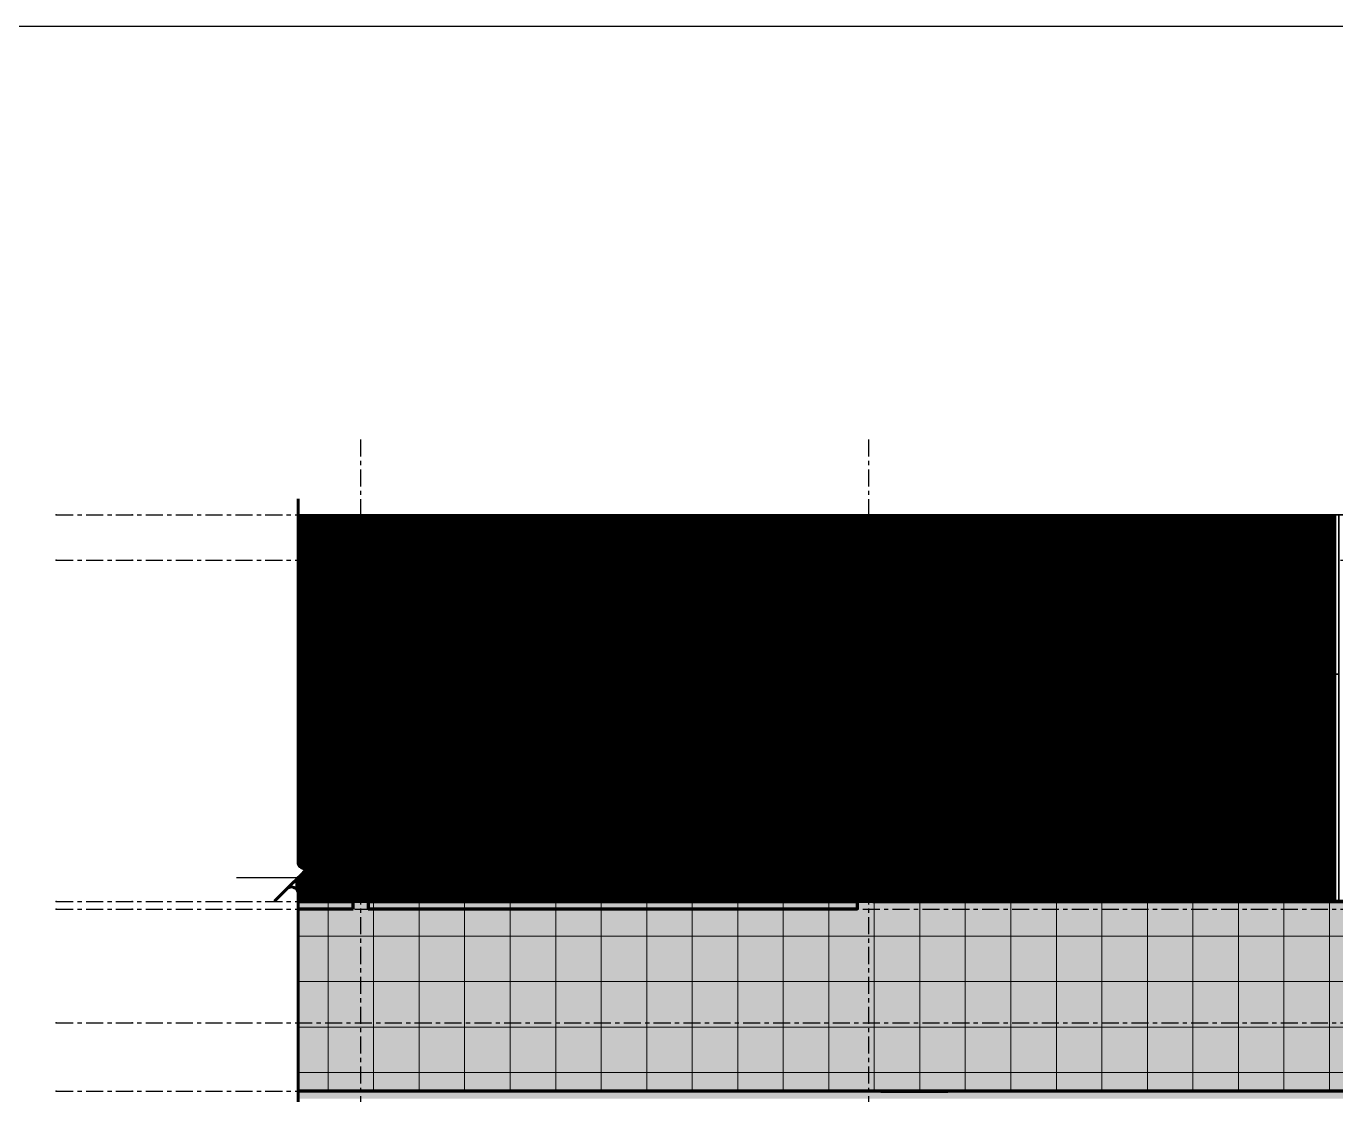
# Model space of a CAD drawing. Header units: millimetres. Extents: x -25371 to 2282244, y -90657 to 147824.
# Drawn here: x 1813931 to 1831195, y -3523 to 10573 of the extents above; entities that cross this region are included whole.
import ezdxf
from ezdxf.enums import TextEntityAlignment as Align
from ezdxf.xclip import XClip

# ---------------------------------------------------------------- set-up
doc = ezdxf.new("R2010")
doc.units = ezdxf.units.MM
doc.header["$XCLIPFRAME"] = 0
doc.set_wipeout_variables(frame=1)
doc.linetypes.add('CENTER', pattern=[50.8, 31.75, -6.35, 6.35, -6.35])
doc.linetypes.add('TA_GL_000.90000', pattern=[2.475, 0.9, -0.225, 0.225, -0.225, 0.9])
doc.layers.add('000 - 0_SYM_DWG_BREAKER_DEF_SUB', color=7, linetype='Continuous', plot=False)
for name, color, linetype in [('000 - 0_SYM_DWG_BREAKER_MAIN_COLOR_1', 7, 'Continuous'), ('000 - 0_SYM_DWG_BREAKER_MAIN_COLOR_40', 7, 'Continuous'), ('000 - 0_SYM_DWG_BREAKER_WIPEOUT_', 7, 'Continuous'), ('000 - 0_SYM_DWG_GRID-BUBBLE_MAIN_COLOR_6', 7, 'Continuous'), ('000 - 0_SYM_DWG_GRIDLINE_MAIN_COLOR_251', 7, 'Continuous'), ('000 - 0_SYM_DWG_LEVEL_MAIN_COLOR_2', 7, 'Continuous'), ('000 - 0_SYM_DWG_LEVEL_TEXT', 7, 'Continuous'), ('000 - 0_SYM_DWG_SLOPE-SYM_TEXT_COLOR_3', 7, 'Continuous'), ('000 - CONCRETE_COL_HATCH_', 7, 'Continuous'), ('000 - GRID', 7, 'CENTER')]:
    doc.layers.add(name, color=color, linetype=linetype)
for name, color, linetype, lineweight in [('A-DETL', 7, 'Continuous', 70), ('A-DOOR', 7, 'Continuous', 35), ('A-DOOR-E', 7, 'Continuous', 35), ('A-DOOR-FRAM', 7, 'Continuous', 35), ('A-DOOR-HDLN', 7, 'Continuous', 70), ('A-FLOR-E', 7, 'Continuous', 35), ('A-FLOR-FNSH', 7, 'Continuous', 70), ('A-FLOR-PATT', 7, 'Continuous', 70), ('A-GENM', 7, 'Continuous', 35), ('A-GLAZ-CURT', 7, 'Continuous', 35), ('A-GLAZ-CWMG', 7, 'Continuous', 35), ('A-WALL-PATT', 7, 'Continuous', 50), ('I-WALL-E', 7, 'Continuous', 50), ('P-SANR-FIXT', 7, 'Continuous', 35), ('S-COLS-E', 7, 'Continuous', 100), ('WALL-E', 7, 'Continuous', 50)]:
    doc.layers.add(name, color=color, linetype=linetype, lineweight=lineweight)
doc.styles.add('Arial', font='arial.ttf', dxfattribs={"height": 300})
doc.styles.add('Arial_1', font='arial.ttf', dxfattribs={"height": 400})
doc.styles.add('TA', font='', dxfattribs={"height": 4.5})
doc.styles.get('TA').set_extended_font_data('Cordia New')

# ---------------------------------------------------------------- blocks, each defined once
blk = doc.blocks.new('A$C7fb6dcac')
at = {"layer": 'Defpoints', "color": 7}
blk.add_lwpolyline([(5425, -444), (4650, -444), (4650, 0), (5425, 0)], close=True, dxfattribs=at)
blk = doc.blocks.new('DPA_DR-DB-SW1 - D27_2000x2150 mm-5573033-VS01 - ELEVATION 3')
at = {"layer": 'A-DOOR', "color": 7}
for p, q in [((-20423, 103600), (-19458, 103600)), ((-19458, 103600), (-20423, 103600)), ((-18493, 103600), (-19458, 103600)), ((-19458, 103600), (-18493, 103600))]:
    blk.add_line(p, q, dxfattribs=at)
at = {"layer": 'A-DOOR-E', "color": 7}
for p, q in [((-19458, 103600), (-20408, 103600)), ((-19458, 103600), (-20408, 103600)), ((-19458, 103600), (-20408, 103600)), ((-20408, 103600), (-19458, 103600)), ((-18508, 103600), (-19458, 103600)), ((-18508, 103600), (-19458, 103600)), ((-18508, 103600), (-19458, 103600)), ((-19458, 103600), (-18508, 103600))]:
    blk.add_line(p, q, dxfattribs=at)
at = {"layer": 'A-DOOR-FRAM', "color": 7}
for p, q in [((-20458, 103600), (-20408, 103600)), ((-20423, 103600), (-20458, 103600)), ((-20408, 103600), (-20423, 103600)), ((-18458, 103600), (-18508, 103600)), ((-18508, 103600), (-18493, 103600)), ((-18493, 103600), (-18458, 103600))]:
    blk.add_line(p, q, dxfattribs=at)
blk = doc.blocks.new('DPA_AC-BW - A33_3050H x 3150 W-5441142-VS01 - ELEVATION 3')
at = {"layer": 'A-DOOR-E', "color": 7}
for p, q in [((-16183, 103600), (-16133, 103600)), ((-16133, 103600), (-16183, 103600)), ((-16133, 103600), (-16118, 103600)), ((-16118, 103600), (-16133, 103600)), ((-15933, 103600), (-16133, 103600)), ((-16133, 103600), (-16118, 103600)), ((-16118, 103600), (-16133, 103600)), ((-16133, 103600), (-15933, 103600)), ((-15933, 103600), (-15948, 103600)), ((-15948, 103600), (-15933, 103600)), ((-15933, 103600), (-15948, 103600)), ((-15948, 103600), (-15933, 103600)), ((-15908, 103600), (-15933, 103600)), ((-15933, 103600), (-15908, 103600)), ((-14708, 103600), (-15333, 103600)), ((-15333, 103600), (-14708, 103600)), ((-14508, 103600), (-14708, 103600)), ((-14708, 103600), (-14693, 103600)), ((-14693, 103600), (-14708, 103600)), ((-14708, 103600), (-14508, 103600)), ((-14708, 103600), (-14693, 103600)), ((-14693, 103600), (-14708, 103600)), ((-14508, 103600), (-14523, 103600)), ((-14523, 103600), (-14508, 103600)), ((-14508, 103600), (-14523, 103600)), ((-14523, 103600), (-14508, 103600)), ((-14508, 103600), (-13728, 103600)), ((-13728, 103600), (-14508, 103600)), ((-13428, 103600), (-13283, 103600)), ((-13283, 103600), (-13428, 103600)), ((-13083, 103600), (-13283, 103600)), ((-13283, 103600), (-13268, 103600)), ((-13268, 103600), (-13283, 103600)), ((-13283, 103600), (-13083, 103600)), ((-13283, 103600), (-13268, 103600)), ((-13268, 103600), (-13283, 103600)), ((-13098, 103600), (-13083, 103600)), ((-13083, 103600), (-13098, 103600)), ((-13083, 103600), (-13098, 103600)), ((-13098, 103600), (-13083, 103600)), ((-13083, 103600), (-13033, 103600)), ((-13033, 103600), (-13083, 103600))]:
    blk.add_line(p, q, dxfattribs=at)
blk = doc.blocks.new('DPA_AC-BW - A33_3050H x 3150 W-5440962-VS01 - ELEVATION 3')
at = {"layer": 'A-DOOR-E', "color": 7}
for p, q in [((-13728, 106600), (-15283, 106600)), ((-13728, 106600), (-15283, 106600)), ((-15283, 106600), (-13728, 106600)), ((-15283, 106600), (-13728, 106600)), ((-15283, 106600), (-15083, 106600)), ((-15268, 106600), (-15283, 106600)), ((-15283, 106600), (-15268, 106600)), ((-15083, 106600), (-15283, 106600)), ((-15098, 106600), (-15083, 106600)), ((-15083, 106600), (-15098, 106600)), ((-15083, 106600), (-15098, 106600)), ((-15098, 106600), (-15083, 106600)), ((-13858, 106600), (-15083, 106600)), ((-15083, 106600), (-13858, 106600)), ((-13858, 106600), (-13728, 106600)), ((-13843, 106600), (-13858, 106600)), ((-13858, 106600), (-13843, 106600)), ((-13728, 106600), (-13858, 106600)), ((-13858, 106600), (-13843, 106600)), ((-13843, 106600), (-13858, 106600)), ((-12233, 106600), (-13428, 106600)), ((-12233, 106600), (-13428, 106600)), ((-13428, 106600), (-12233, 106600)), ((-13428, 106600), (-12233, 106600)), ((-13428, 106600), (-12433, 106600)), ((-12433, 106600), (-13428, 106600)), ((-12433, 106600), (-12233, 106600)), ((-12418, 106600), (-12433, 106600)), ((-12433, 106600), (-12418, 106600)), ((-12233, 106600), (-12433, 106600)), ((-12433, 106600), (-12418, 106600)), ((-12418, 106600), (-12433, 106600)), ((-12248, 106600), (-12233, 106600)), ((-12233, 106600), (-12248, 106600)), ((-15333, 103600), (-15283, 103600)), ((-15283, 103600), (-15333, 103600)), ((-15283, 103600), (-15268, 103600)), ((-15268, 103600), (-15283, 103600)), ((-15083, 103600), (-15283, 103600)), ((-15283, 103600), (-15268, 103600)), ((-15268, 103600), (-15283, 103600)), ((-15283, 103600), (-15083, 103600)), ((-15083, 103600), (-15098, 103600)), ((-15098, 103600), (-15083, 103600)), ((-15083, 103600), (-15098, 103600)), ((-15098, 103600), (-15083, 103600)), ((-13858, 103600), (-15083, 103600)), ((-15083, 103600), (-13858, 103600)), ((-13728, 103600), (-13858, 103600)), ((-13858, 103600), (-13843, 103600)), ((-13843, 103600), (-13858, 103600)), ((-13858, 103600), (-13728, 103600)), ((-13858, 103600), (-13843, 103600)), ((-13843, 103600), (-13858, 103600)), ((-13428, 103600), (-12433, 103600)), ((-12433, 103600), (-13428, 103600)), ((-12233, 103600), (-12433, 103600)), ((-12433, 103600), (-12418, 103600)), ((-12418, 103600), (-12433, 103600)), ((-12433, 103600), (-12233, 103600)), ((-12433, 103600), (-12418, 103600)), ((-12418, 103600), (-12433, 103600)), ((-12248, 103600), (-12233, 103600)), ((-12233, 103600), (-12248, 103600)), ((-12233, 103600), (-12248, 103600)), ((-12248, 103600), (-12233, 103600)), ((-12233, 103600), (-12183, 103600)), ((-12183, 103600), (-12233, 103600))]:
    blk.add_line(p, q, dxfattribs=at)
blk = doc.blocks.new('Rectangular Mullion - 45 x 100mm-5525156-VS01 - ELEVATION 3')
at = {"layer": 'A-GLAZ-CWMG', "color": 7}
for p, q in [((-5308, 106600), (-5263, 106600)), ((-5263, 106600), (-5308, 106600)), ((-5308, 103600), (-5308, 106600)), ((-5308, 106600), (-5308, 103600)), ((-5263, 106600), (-5263, 103600)), ((-5263, 106600), (-5263, 103600)), ((-5308, 103600), (-5263, 103600)), ((-5263, 103600), (-5308, 103600))]:
    blk.add_line(p, q, dxfattribs=at)
blk = doc.blocks.new('DPA_DR-DB-SW1 - D27_2000x2150 mm-V17-VS01 - ELEVATION 3')
at = {"layer": 'A-DOOR', "color": 7}
for p, q in [((-12395, 103600), (-12422, 103600)), ((-12422, 103600), (-12183, 103600)), ((-12183, 103600), (-12395, 103600))]:
    blk.add_line(p, q, dxfattribs=at)
at = {"layer": 'A-DOOR-E', "color": 7}
for p, q in [((-12412, 103600), (-12411, 103600)), ((-12412, 103600), (-12183, 103600)), ((-12183, 103600), (-12411, 103600)), ((-12385, 103600), (-12384, 103600)), ((-12385, 103600), (-12183, 103600)), ((-12384, 103600), (-12183, 103600))]:
    blk.add_line(p, q, dxfattribs=at)
at = {"layer": 'A-DOOR-FRAM', "color": 7}
for p, q in [((-12422, 103600), (-12395, 103600)), ((-12395, 103600), (-12422, 103600)), ((-12422, 103600), (-12412, 103600)), ((-12412, 103600), (-12422, 103600))]:
    blk.add_line(p, q, dxfattribs=at)
blk = doc.blocks.new('DPA_DR-DB-SW1 - D27_2000x2150 mm-V18-VS01 - ELEVATION 3')
at = {"layer": 'A-DOOR', "color": 7}
for p, q in [((-10624, 103600), (-10001, 103600)), ((-9972, 103600), (-10624, 103600)), ((-10001, 103600), (-9972, 103600)), ((-9972, 103600), (-10001, 103600)), ((-10001, 103600), (-9272, 103600)), ((-9244, 103600), (-9972, 103600)), ((-9272, 103600), (-9244, 103600))]:
    blk.add_line(p, q, dxfattribs=at)
at = {"layer": 'A-DOOR-E', "color": 7}
for p, q in [((-9972, 103600), (-10624, 103600)), ((-10001, 103600), (-10624, 103600)), ((-9999, 103600), (-10624, 103600)), ((-10624, 103600), (-9974, 103600)), ((-9999, 103600), (-10001, 103600)), ((-10001, 103600), (-9999, 103600)), ((-9284, 103600), (-10001, 103600)), ((-9282, 103600), (-9999, 103600)), ((-9972, 103600), (-9974, 103600)), ((-9974, 103600), (-9972, 103600)), ((-9974, 103600), (-9257, 103600)), ((-9256, 103600), (-9972, 103600)), ((-9282, 103600), (-9284, 103600)), ((-9256, 103600), (-9257, 103600))]:
    blk.add_line(p, q, dxfattribs=at)
at = {"layer": 'A-DOOR-FRAM', "color": 7}
for p, q in [((-9244, 103600), (-9272, 103600)), ((-9272, 103600), (-9246, 103600)), ((-9218, 103600), (-9256, 103600)), ((-9256, 103600), (-9244, 103600)), ((-9246, 103600), (-9180, 103600)), ((-9180, 103600), (-9218, 103600))]:
    blk.add_line(p, q, dxfattribs=at)
blk = doc.blocks.new('FHC - FHC-5007861-VS01 - ELEVATION 3')
at = {"layer": 'P-SANR-FIXT', "color": 7}
for p, q in [((-17863, 103600), (-17858, 103600)), ((-17823, 103600), (-17863, 103600)), ((-17863, 103600), (-17823, 103600)), ((-17858, 103600), (-17863, 103600)), ((-17858, 103600), (-17823, 103600)), ((-17823, 103600), (-17858, 103600)), ((-16863, 103600), (-16903, 103600)), ((-16903, 103600), (-16868, 103600)), ((-16868, 103600), (-16903, 103600)), ((-16903, 103600), (-16863, 103600)), ((-16868, 103600), (-16863, 103600)), ((-16863, 103600), (-16868, 103600))]:
    blk.add_line(p, q, dxfattribs=at)
blk = doc.blocks.new('DPA_AC-PL_FLOOR ROOM CAL - A41_1000 x 1000 mm-5549838-VS01 - ELEVATION 3')
at = {"layer": 'A-DOOR-E', "color": 7}
for p, q in [((-9470, 103600), (-9777, 103600)), ((-9777, 103600), (-9579, 103600)), ((-9579, 103600), (-9115, 103600)), ((-9115, 103600), (-9470, 103600))]:
    blk.add_line(p, q, dxfattribs=at)
at = {"layer": 'A-DOOR-HDLN', "color": 7}
for p, q in [((-9115, 103600), (-9777, 103600)), ((-9574, 103600), (-9777, 103600)), ((-9777, 103600), (-9475, 103600)), ((-9475, 103600), (-9574, 103600)), ((-9115, 103600), (-9574, 103600)), ((-9475, 103600), (-9115, 103600))]:
    blk.add_line(p, q, dxfattribs=at)
blk = doc.blocks.new('System Panel - DPA-AR_Facade_Solid Panel 150mm-V25-VS01 - ELEVATION 3')
at = {"layer": 'A-GLAZ-CURT', "color": 7}
for p, q in [((-16183, 103600), (-15908, 103600)), ((-15908, 103600), (-16183, 103600))]:
    blk.add_line(p, q, dxfattribs=at)
blk = doc.blocks.new('System Panel - DPA-AR_Facade_Solid Panel 150mm-V26-VS01 - ELEVATION 3')
at = {"layer": 'A-GLAZ-CURT', "color": 7}
for p, q in [((-15333, 103600), (-14358, 103600)), ((-14358, 103600), (-15333, 103600))]:
    blk.add_line(p, q, dxfattribs=at)
blk = doc.blocks.new('System Panel - DPA-AR_Facade_Solid Panel 150mm-V27-VS01 - ELEVATION 3')
at = {"layer": 'A-GLAZ-CURT', "color": 7}
for p, q in [((-14358, 103600), (-13728, 103600)), ((-13728, 103600), (-14358, 103600)), ((-13428, 103600), (-13033, 103600)), ((-13033, 103600), (-13428, 103600))]:
    blk.add_line(p, q, dxfattribs=at)
blk = doc.blocks.new('System Panel - DPA-AR_Facade_Solid Panel 150mm-V28-VS01 - ELEVATION 3')
at = {"layer": 'A-GLAZ-CURT', "color": 7}
for p, q in [((-12422, 103600), (-12183, 103600)), ((-12183, 103600), (-12422, 103600))]:
    blk.add_line(p, q, dxfattribs=at)
blk = doc.blocks.new('System Panel - DPA-AR_Facade_Solid Panel 150mm-V29-VS01 - ELEVATION 3')
at = {"layer": 'A-GLAZ-CURT', "color": 7}
for p, q in [((-9777, 103600), (-9115, 103600)), ((-9115, 103600), (-9777, 103600))]:
    blk.add_line(p, q, dxfattribs=at)
blk = doc.blocks.new('System Panel - DPA-AR_Facade_Solid Panel 150mm-5072658-VS01 - ELEVATION 3')
at = {"layer": 'A-GLAZ-CURT', "color": 7}
for p, q in [((-9115, 103600), (-9710, 103600)), ((-9611, 103600), (-9710, 103600)), ((-9611, 103600), (-9115, 103600))]:
    blk.add_line(p, q, dxfattribs=at)
blk = doc.blocks.new('System Panel - DPA-AR_Facade_Solid Panel 150mm-5527618-VS01 - ELEVATION 3')
at = {"layer": 'A-GLAZ-CURT', "color": 7}
for p, q in [((-9710, 103600), (-9777, 103600)), ((-9777, 103600), (-9611, 103600)), ((-9710, 103600), (-9611, 103600))]:
    blk.add_line(p, q, dxfattribs=at)
blk = doc.blocks.new('System Panel - DPA-AR_Facade_Solid Panel 150mm-V31-VS01 - ELEVATION 3')
at = {"layer": 'A-GLAZ-CURT', "color": 7}
for p, q in [((-6808, 103600), (-6808, 106600)), ((-6808, 106600), (-5308, 106600)), ((-5308, 106600), (-6808, 106600)), ((-6808, 106600), (-6808, 103600)), ((-5308, 106600), (-5308, 103600)), ((-5308, 103600), (-5308, 106600)), ((-5308, 103600), (-6808, 103600)), ((-6808, 103600), (-5308, 103600))]:
    blk.add_line(p, q, dxfattribs=at)
blk = doc.blocks.new('System Panel - DPA-AR_Facade_Solid Panel 150mm-5074686-VS01 - ELEVATION 3')
at = {"layer": 'A-GLAZ-CURT', "color": 7}
for p, q in [((-6808, 106600), (-6808, 108700)), ((-6808, 108700), (-5308, 108700)), ((-5308, 108700), (-6808, 108700)), ((-6808, 108700), (-6808, 106600)), ((-5308, 108700), (-5308, 106600)), ((-5308, 106600), (-5308, 108700)), ((-5308, 106600), (-6808, 106600)), ((-6808, 106600), (-5308, 106600))]:
    blk.add_line(p, q, dxfattribs=at)
blk = doc.blocks.new('DPA_DR-SG-SW - D4_1100x2150 mm-V34-VS01 - ELEVATION 3')
at = {"layer": 'A-DOOR', "color": 7}
for p, q in [((-9115, 103600), (-9635, 103600)), ((-9635, 103600), (-9603, 103600)), ((-9603, 103600), (-9115, 103600))]:
    blk.add_line(p, q, dxfattribs=at)
at = {"layer": 'A-DOOR-E', "color": 7}
for p, q in [((-9624, 103600), (-9626, 103600)), ((-9115, 103600), (-9626, 103600)), ((-9624, 103600), (-9115, 103600)), ((-9593, 103600), (-9595, 103600)), ((-9115, 103600), (-9595, 103600)), ((-9115, 103600), (-9593, 103600))]:
    blk.add_line(p, q, dxfattribs=at)
at = {"layer": 'A-DOOR-FRAM', "color": 7}
for p, q in [((-9701, 103600), (-9669, 103600)), ((-9701, 103600), (-9626, 103600)), ((-9626, 103600), (-9669, 103600)), ((-9626, 103600), (-9635, 103600)), ((-9635, 103600), (-9603, 103600)), ((-9603, 103600), (-9626, 103600))]:
    blk.add_line(p, q, dxfattribs=at)
blk = doc.blocks.new('System Panel - DPA-AR_Facade_Solid Panel 150mm-V36-VS01 - ELEVATION 3')
at = {"layer": 'A-GLAZ-CURT', "color": 7}
for p, q in [((-27858, 108700), (-29358, 108700)), ((-29358, 108700), (-27858, 108700))]:
    blk.add_line(p, q, dxfattribs=at)
blk = doc.blocks.new('System Panel - DPA-AR_Facade_Solid Panel 150mm-5546956-VS01 - ELEVATION 3')
at = {"layer": 'A-GLAZ-CURT', "color": 7}
for p, q in [((-7034, 108700), (-8358, 108700)), ((-8358, 108700), (-7034, 108700))]:
    blk.add_line(p, q, dxfattribs=at)
blk = doc.blocks.new('System Panel - DPA-AR_Facade_Solid Panel 150mm-5600074-VS01 - ELEVATION 3')
at = {"layer": 'A-GLAZ-CURT', "color": 7}
for p, q in [((-6214, 108700), (-7120, 108700)), ((-7006, 108700), (-7120, 108700)), ((-7006, 108700), (-6101, 108700)), ((-6101, 108700), (-6214, 108700))]:
    blk.add_line(p, q, dxfattribs=at)
blk = doc.blocks.new('System Panel - DPA-AR_Facade_Solid Panel 150mm-V37-VS01 - ELEVATION 3')
at = {"layer": 'A-GLAZ-CURT', "color": 7}
for p, q in [((-5230, 108700), (-6214, 108700)), ((-6101, 108700), (-6214, 108700)), ((-6101, 108700), (-5117, 108700)), ((-5117, 108700), (-5230, 108700))]:
    blk.add_line(p, q, dxfattribs=at)
blk = doc.blocks.new('DPA_GM-Manhole Cover Type 2 - 900x900-5779494-VS01 - ELEVATION 3')
at = {"layer": 'A-DETL', "color": 7}
for p, q in [((324, 101100), (-586, 101100)), ((-571, 101100), (-581, 101100)), ((-571, 101102), (-141, 101102)), ((-571, 101102), (-141, 101102)), ((-571, 101102), (-141, 101102)), ((-571, 101102), (-571, 101100)), ((-571, 101102), (-571, 101100)), ((-571, 101102), (-571, 101100)), ((-571, 101102), (-141, 101102)), ((-571, 101102), (-141, 101102)), ((-571, 101102), (-141, 101102)), ((-571, 101102), (-571, 101100)), ((-571, 101102), (-571, 101100)), ((-571, 101102), (-571, 101100)), ((-571, 101102), (-491, 101102)), ((-571, 101102), (-141, 101102)), ((-571, 101102), (-141, 101102)), ((-571, 101100), (-571, 101102)), ((-571, 101100), (-571, 101102)), ((-571, 101100), (-571, 101102)), ((-571, 101100), (309, 101100)), ((-491, 101100), (-571, 101100)), ((-491, 101102), (-221, 101102)), ((-221, 101100), (-491, 101100)), ((-221, 101102), (-141, 101102)), ((-141, 101100), (-221, 101100)), ((-141, 101102), (-141, 101100)), ((-141, 101102), (-141, 101100)), ((-141, 101102), (-141, 101100)), ((-141, 101100), (-141, 101102)), ((-141, 101100), (-141, 101102)), ((-141, 101100), (-141, 101102)), ((-141, 101102), (-141, 101100)), ((-141, 101100), (-141, 101102)), ((-141, 101100), (-141, 101102)), ((-121, 101100), (-141, 101100)), ((-121, 101102), (309, 101102)), ((-121, 101102), (309, 101102)), ((-121, 101102), (309, 101102)), ((-121, 101102), (-121, 101100)), ((-121, 101102), (-121, 101100)), ((-121, 101102), (-121, 101100)), ((-121, 101102), (309, 101102)), ((-121, 101102), (309, 101102)), ((-121, 101102), (309, 101102)), ((-121, 101102), (-121, 101100)), ((-121, 101102), (-121, 101100)), ((-121, 101102), (-121, 101100)), ((-121, 101102), (309, 101102)), ((-121, 101102), (-41, 101102)), ((-121, 101102), (309, 101102)), ((-121, 101100), (-121, 101102)), ((-121, 101100), (-121, 101102)), ((-121, 101100), (-121, 101102)), ((-41, 101100), (-121, 101100)), ((-41, 101102), (229, 101102)), ((229, 101100), (-41, 101100)), ((229, 101102), (309, 101102)), ((309, 101100), (229, 101100)), ((309, 101100), (309, 101102)), ((309, 101100), (309, 101102)), ((309, 101100), (309, 101102)), ((309, 101102), (309, 101100)), ((309, 101102), (309, 101100)), ((309, 101102), (309, 101100)), ((309, 101100), (309, 101102)), ((309, 101100), (309, 101102)), ((309, 101100), (309, 101102)), ((319, 101100), (309, 101100))]:
    blk.add_line(p, q, dxfattribs=at)
at = {"layer": 'A-GENM', "color": 7}
for p, q in [((-586, 101100), (-571, 101100)), ((-581, 101100), (319, 101100)), ((-141, 101102), (-571, 101102)), ((-141, 101102), (-571, 101102)), ((-141, 101102), (-571, 101102)), ((-571, 101100), (-571, 101102)), ((-571, 101100), (-571, 101102)), ((-571, 101100), (-571, 101102)), ((-141, 101102), (-571, 101102)), ((-141, 101102), (-571, 101102)), ((-141, 101102), (-571, 101102)), ((-571, 101100), (-571, 101102)), ((-571, 101100), (-571, 101102)), ((-571, 101100), (-571, 101102)), ((-141, 101102), (-571, 101102)), ((-486, 101102), (-571, 101102)), ((-141, 101102), (-571, 101102)), ((-571, 101102), (-571, 101100)), ((-571, 101102), (-571, 101100)), ((-571, 101102), (-571, 101100)), ((-141, 101100), (-571, 101100)), ((-571, 101100), (-141, 101100)), ((-491, 101102), (-491, 101100)), ((-226, 101102), (-486, 101102)), ((-141, 101102), (-226, 101102)), ((-221, 101100), (-221, 101102)), ((-141, 101102), (-141, 101100)), ((-141, 101102), (-141, 101100)), ((-141, 101102), (-141, 101100)), ((-141, 101100), (-141, 101102)), ((-141, 101100), (-141, 101102)), ((-141, 101100), (-141, 101102)), ((-141, 101102), (-141, 101100)), ((-141, 101102), (-141, 101100)), ((-141, 101102), (-141, 101100)), ((-141, 101100), (-121, 101100)), ((-121, 101100), (-141, 101100)), ((309, 101102), (-121, 101102)), ((309, 101102), (-121, 101102)), ((309, 101102), (-121, 101102)), ((-121, 101100), (-121, 101102)), ((-121, 101100), (-121, 101102)), ((-121, 101100), (-121, 101102)), ((309, 101102), (-121, 101102)), ((309, 101102), (-121, 101102)), ((309, 101102), (-121, 101102)), ((-121, 101100), (-121, 101102)), ((-121, 101100), (-121, 101102)), ((-121, 101100), (-121, 101102)), ((-41, 101102), (-121, 101102)), ((309, 101102), (-121, 101102)), ((309, 101102), (-121, 101102)), ((-121, 101100), (-121, 101102)), ((-121, 101102), (-121, 101100)), ((-121, 101102), (-121, 101100)), ((309, 101100), (-121, 101100)), ((-121, 101100), (309, 101100)), ((229, 101102), (-41, 101102)), ((-41, 101102), (-41, 101100)), ((309, 101102), (229, 101102)), ((229, 101100), (229, 101102)), ((309, 101100), (309, 101102)), ((309, 101100), (309, 101102)), ((309, 101100), (309, 101102)), ((309, 101102), (309, 101100)), ((309, 101102), (309, 101100)), ((309, 101102), (309, 101100)), ((309, 101102), (309, 101100)), ((309, 101102), (309, 101100)), ((309, 101102), (309, 101100)), ((309, 101100), (324, 101100))]:
    blk.add_line(p, q, dxfattribs=at)
blk = doc.blocks.new('Rectangular Mullion - 45 x 100mm-5598520-VS01 - ELEVATION 3')
at = {"layer": 'A-GLAZ-CWMG', "color": 7}
for p, q in [((-5308, 108700), (-5263, 108700)), ((-5263, 108700), (-5308, 108700)), ((-5308, 106600), (-5308, 108700)), ((-5308, 108700), (-5308, 106600)), ((-5263, 108700), (-5263, 106600)), ((-5263, 108700), (-5263, 106600)), ((-5308, 106600), (-5263, 106600)), ((-5263, 106600), (-5308, 106600))]:
    blk.add_line(p, q, dxfattribs=at)
blk = doc.blocks.new('C-1-VS01-AR-2562-01 -B_20260615-142721_ELEVATION_3_EX')
at = {"layer": '000 - CONCRETE_COL_HATCH_'}
h = blk.add_hatch(dxfattribs=at)
h.set_pattern_fill('ANSI31', angle=-2e-15)
h.paths.add_polyline_path([(-3600, 103600), (18550, 103600), (18550, 108700), (-3600, 108700)])
h = blk.add_hatch(dxfattribs=at)
h.set_pattern_fill('AR-CONC', scale=0.05, angle=-2e-15)
h.paths.add_polyline_path([(-3600, 103600), (18550, 103600), (18550, 108700), (-3600, 108700)])
at = {"layer": 'A-FLOR-PATT', "lineweight": 9}
h = blk.add_hatch(dxfattribs=at)
h.set_pattern_fill('FP_11', style=0, pattern_type=2)
h.set_pattern_definition([(50, (-71649.76, 0), (728.7365, -63.7558), [76.2, -838.2]), (355, (-71649.76, 0), (-140.9716, 764.2276), [60.96, -670.56]), (100.451, (-71589, -5.3), (587.77, 700.4668), [64.76, -712.36]), (46.184, (-71649.8, 203.2), (1084.316, -168.171), [114.3, -1257.3]), (96.636, (-71559.4, 189.2), (949.61, 989.71), [97.14, -1068.54]), (351.184, (-71649.8, 203.2), (949.621, 989.701), [91.44, -1005.84]), (21, (-71548.16, 152.4), (606.4579, -409.0606), [76.2, -838.2]), (326, (-71548.16, 152.4), (247.2083, 736.753), [60.96, -670.56]), (71.451, (-71497.6, 118.3), (853.6683, 327.6855), [64.76, -712.36]), (37.5, (-71649.76, 0), (12.3547, 338.2201), [33.528, -628.904, 33.528, -647.192, -673.1]), (37.5, (-71649.76, 0), (12.3547, 338.2201), [-1343.152, 33.528, -639.572]), (7.5, (-71649.76, 0), (267.2789, 400.7221), [33.528, -354.584, 33.528, -613.664, -256.54]), (7.5, (-71649.76, 0), (267.2789, 400.7221), [-1035.304, 33.528, -223.012]), (327.5, (-71876.33, 0), (542.36333, -22.91534), [33.528, -220.472, 33.528, -758.952, -1051.56]), (327.5, (-71876.33, 0), (542.36333, -22.91534), [-1046.48, 33.528, -1018.032]), (317.5, (-71977.93, 0), (592.517, 101.7071), [33.528, -296.672, 33.528, -492.76, -746.76]), (317.5, (-71977.93, 0), (592.517, 101.7071), [-856.488, 33.528, -713.232])])
h.paths.add_polyline_path([(17696, 101000), (27044, 101000), (27044, 101100), (-14144, 101100), (-14144, 101000), (17605, 101000)])
at = {"layer": 'A-WALL-PATT', "lineweight": 9}
h = blk.add_hatch(dxfattribs=at)
h.set_pattern_fill('FP_3', style=0, pattern_type=2)
h.set_pattern_definition([(0, (-71649.76, 0), (812.8, 203.2), [33.528, -576.072, 33.528, -576.072, -3251.2]), (0, (-71649.76, 0), (812.8, 203.2), [-1219.2, 33.528, -1185.672, 33.528, -576.072, -1422.4]), (0, (-71649.76, 0), (812.8, 203.2), [-3048, 33.528, -372.872, 33.528, -982.472]), (120, (-71344.96, 101.6), (-582.37636, 602.30545), [33.528, -576.072, 33.528, -3827.272]), (120, (-71344.96, 101.6), (-582.37636, 602.30545), [-643.128, -576.072, 33.528, -1185.672, -2032]), (120, (-71344.96, 101.6), (-582.37636, 602.30545), [-2438.4, 33.528, -576.072, 33.528, -1388.872]), (120, (-71344.96, 101.6), (-582.37636, 602.30545), [-3081.528, -372.872, 33.528, -982.472]), (240, (-71243.36, 508), (-230.42364, -805.50545), [33.528, -576.072, 33.528, -576.072, -3251.2]), (240, (-71243.36, 508), (-230.42364, -805.50545), [-1219.2, 33.528, -1185.672, 33.528, -576.072, -1422.4]), (240, (-71243.36, 508), (-230.42364, -805.50545), [-3048, 33.528, -372.872, 33.528, -982.472])])
h.paths.add_polyline_path([(18783, 101100), (23288, 101100), (23288, 101102), (23718, 101102), (23718, 101100), (23738, 101100), (23738, 101102), (24168, 101102), (24168, 101100), (24539, 101100), (24539, 103600), (-9849, 103600), (-9849, 101100), (222, 101100), (222, 101102), (652, 101102), (652, 101100), (672, 101100), (672, 101102), (1102, 101102), (1102, 101100), (12559, 101100), (12559, 101102), (12989, 101102), (12989, 101100), (13009, 101100), (13009, 101102), (13439, 101102), (13439, 101100), (18602, 101100)])
h = blk.add_hatch(dxfattribs=at)
h.set_pattern_fill('FP_4', style=0, pattern_type=2)
h.set_pattern_definition([(0, (24510.75, 101170), (0, 600), []), (90, (24510.75, 101170), (-600, 4e-14), [])])
h.paths.add_polyline_path([(18783, 101100), (23288, 101100), (23288, 101102), (23718, 101102), (23718, 101100), (23738, 101100), (23738, 101102), (24168, 101102), (24168, 101100), (24539, 101100), (24539, 103600), (-9849, 103600), (-9849, 101100), (222, 101100), (222, 101102), (652, 101102), (652, 101100), (672, 101100), (672, 101102), (1102, 101102), (1102, 101100), (12559, 101100), (12559, 101102), (12989, 101102), (12989, 101100), (13009, 101100), (13009, 101102), (13439, 101102), (13439, 101100), (18602, 101100)])
at = {"layer": 'A-DETL', "color": 7}
for p, q in [((8050, 107900), (8050, 103600)), ((8050, 103600), (8050, 107800)), ((24539, 103600), (-9849, 103600)), ((1100, 103600), (5600, 103600)), ((5400, 103600), (3400, 103600)), ((5600, 103500), (5600, 103600)), ((5800, 103600), (12250, 103600)), ((5800, 103600), (5800, 103500)), ((7950, 103600), (5950, 103600)), ((7950, 103600), (7675, 103600)), ((7950, 103600), (7675, 103600)), ((7675, 103600), (7950, 103600)), ((10130, 103600), (8525, 103600)), ((10130, 103600), (8525, 103600)), ((10130, 103600), (8525, 103600)), ((8525, 103600), (10130, 103600)), ((11675, 103600), (10430, 103600)), ((10825, 103600), (10430, 103600)), ((10825, 103600), (10430, 103600)), ((10430, 103600), (10825, 103600)), ((11675, 103600), (11437, 103600)), ((11675, 103600), (11437, 103600)), ((11437, 103600), (11675, 103600)), ((11475, 103600), (11975, 103600)), ((12250, 103500), (12250, 103600)), ((12450, 103600), (24483, 103600)), ((14743, 103600), (13234, 103600)), ((14743, 103600), (14081, 103600)), ((14743, 103600), (14081, 103600)), ((14081, 103600), (14232, 103600)), ((14081, 103600), (14743, 103600)), ((14081, 103600), (14743, 103600)), ((14337, 103600), (14743, 103600)), ((14612, 103600), (14743, 103600)), ((5600, 103500), (1100, 103500)), ((12250, 103500), (5800, 103500))]:
    blk.add_line(p, q, dxfattribs=at)
at = {"layer": 'A-FLOR-E', "color": 7, "lineweight": 50}
for p, q in [((5550, 103600), (1100, 103600)), ((8050, 103600), (5850, 103600)), ((7950, 103600), (7675, 103600)), ((10130, 103600), (8350, 103600)), ((10130, 103600), (8525, 103600)), ((12250, 103600), (10430, 103600)), ((10825, 103600), (10430, 103600)), ((11675, 103600), (11437, 103600)), ((11975, 103600), (11475, 103600)), ((14894, 103600), (12553, 103600)), ((14743, 103600), (14081, 103600)), ((14743, 103600), (14081, 103600)), ((14665, 103600), (14337, 103600)), ((14743, 103600), (14665, 103600)), ((15467, 103600), (15035, 103600)), ((16707, 103600), (15767, 103600)), ((18978, 103600), (16979, 103600))]:
    blk.add_line(p, q, dxfattribs=at)
at = {"layer": 'A-FLOR-FNSH', "color": 7}
blk.add_line((27044, 101100), (-14144, 101100), dxfattribs=at)
at = {"layer": 'I-WALL-E', "color": 7}
for p, q in [((-9699, 103600), (24483, 103600)), ((7675, 103600), (7950, 103600)), ((8525, 103600), (10130, 103600)), ((10430, 103600), (10825, 103600)), ((11437, 103600), (11675, 103600)), ((14081, 103600), (14743, 103600))]:
    blk.add_line(p, q, dxfattribs=at)
at = {"layer": 'S-COLS-E', "color": 7}
blk.add_line((8050, 103600), (8050, 107900), dxfattribs=at)
at = {"layer": 'WALL-E', "color": 7}
for p, q in [((8050, 107800), (8050, 103600)), ((3400, 103600), (5400, 103600)), ((5950, 103600), (7950, 103600)), ((7675, 103600), (7950, 103600)), ((8525, 103600), (10130, 103600)), ((8525, 103600), (10130, 103600)), ((10430, 103600), (11675, 103600)), ((10430, 103600), (10825, 103600)), ((11437, 103600), (11675, 103600)), ((13234, 103600), (14612, 103600)), ((14232, 103600), (14743, 103600))]:
    blk.add_line(p, q, dxfattribs=at)
at = {"layer": 'A-DOOR-E', "color": 7}
for name, p in [('DPA_AC-BW - A33_3050H x 3150 W-5440962-VS01 - ELEVATION 3', (23858, 0)), ('DPA_DR-DB-SW1 - D27_2000x2150 mm-5573033-VS01 - ELEVATION 3', (23858, 0)), ('DPA_DR-DB-SW1 - D27_2000x2150 mm-5573033-VS01 - ELEVATION 3', (26408, 0)), ('DPA_AC-BW - A33_3050H x 3150 W-5441142-VS01 - ELEVATION 3', (23858, 0)), ('DPA_DR-DB-SW1 - D27_2000x2150 mm-V17-VS01 - ELEVATION 3', (23858, 0)), ('DPA_DR-DB-SW1 - D27_2000x2150 mm-V18-VS01 - ELEVATION 3', (23858, 0)), ('DPA_AC-PL_FLOOR ROOM CAL - A41_1000 x 1000 mm-5549838-VS01 - ELEVATION 3', (23858, 0)), ('DPA_DR-SG-SW - D4_1100x2150 mm-V34-VS01 - ELEVATION 3', (23858, 0))]:
    blk.add_blockref(name, p, dxfattribs=at)
at = {"layer": 'A-GENM', "color": 7}
blk.add_blockref('DPA_GM-Manhole Cover Type 2 - 900x900-5779494-VS01 - ELEVATION 3', (13130, 0), dxfattribs=at)
at = {"layer": 'A-GLAZ-CURT', "color": 7}
for name, p in [('System Panel - DPA-AR_Facade_Solid Panel 150mm-V36-VS01 - ELEVATION 3', (32858, 0)), ('System Panel - DPA-AR_Facade_Solid Panel 150mm-5074686-VS01 - ELEVATION 3', (10358, 0)), ('System Panel - DPA-AR_Facade_Solid Panel 150mm-V36-VS01 - ELEVATION 3', (34358, 0)), ('System Panel - DPA-AR_Facade_Solid Panel 150mm-5074686-VS01 - ELEVATION 3', (11858, 0)), ('System Panel - DPA-AR_Facade_Solid Panel 150mm-V36-VS01 - ELEVATION 3', (35858, 0)), ('System Panel - DPA-AR_Facade_Solid Panel 150mm-5074686-VS01 - ELEVATION 3', (13358, 0)), ('System Panel - DPA-AR_Facade_Solid Panel 150mm-V36-VS01 - ELEVATION 3', (37358, 0)), ('System Panel - DPA-AR_Facade_Solid Panel 150mm-5074686-VS01 - ELEVATION 3', (14858, 0)), ('System Panel - DPA-AR_Facade_Solid Panel 150mm-V36-VS01 - ELEVATION 3', (38858, 0)), ('System Panel - DPA-AR_Facade_Solid Panel 150mm-5074686-VS01 - ELEVATION 3', (16358, 0)), ('System Panel - DPA-AR_Facade_Solid Panel 150mm-V36-VS01 - ELEVATION 3', (40358, 0)), ('System Panel - DPA-AR_Facade_Solid Panel 150mm-5074686-VS01 - ELEVATION 3', (17858, 0)), ('System Panel - DPA-AR_Facade_Solid Panel 150mm-V36-VS01 - ELEVATION 3', (41858, 0)), ('System Panel - DPA-AR_Facade_Solid Panel 150mm-5074686-VS01 - ELEVATION 3', (19358, 0)), ('System Panel - DPA-AR_Facade_Solid Panel 150mm-V36-VS01 - ELEVATION 3', (43358, 0)), ('System Panel - DPA-AR_Facade_Solid Panel 150mm-5074686-VS01 - ELEVATION 3', (20858, 0)), ('System Panel - DPA-AR_Facade_Solid Panel 150mm-5546956-VS01 - ELEVATION 3', (23858, 0)), ('System Panel - DPA-AR_Facade_Solid Panel 150mm-5074686-VS01 - ELEVATION 3', (22358, 0)), ('System Panel - DPA-AR_Facade_Solid Panel 150mm-5600074-VS01 - ELEVATION 3', (23858, 0)), ('System Panel - DPA-AR_Facade_Solid Panel 150mm-5074686-VS01 - ELEVATION 3', (23858, 0)), ('System Panel - DPA-AR_Facade_Solid Panel 150mm-V37-VS01 - ELEVATION 3', (23858, 0)), ('System Panel - DPA-AR_Facade_Solid Panel 150mm-V31-VS01 - ELEVATION 3', (10358, 0)), ('System Panel - DPA-AR_Facade_Solid Panel 150mm-V31-VS01 - ELEVATION 3', (11858, 0)), ('System Panel - DPA-AR_Facade_Solid Panel 150mm-V31-VS01 - ELEVATION 3', (13358, 0)), ('System Panel - DPA-AR_Facade_Solid Panel 150mm-V31-VS01 - ELEVATION 3', (14858, 0)), ('System Panel - DPA-AR_Facade_Solid Panel 150mm-V31-VS01 - ELEVATION 3', (16358, 0)), ('System Panel - DPA-AR_Facade_Solid Panel 150mm-V31-VS01 - ELEVATION 3', (17858, 0)), ('System Panel - DPA-AR_Facade_Solid Panel 150mm-V31-VS01 - ELEVATION 3', (19358, 0)), ('System Panel - DPA-AR_Facade_Solid Panel 150mm-V31-VS01 - ELEVATION 3', (20858, 0)), ('System Panel - DPA-AR_Facade_Solid Panel 150mm-V31-VS01 - ELEVATION 3', (22358, 0)), ('System Panel - DPA-AR_Facade_Solid Panel 150mm-V31-VS01 - ELEVATION 3', (23858, 0)), ('System Panel - DPA-AR_Facade_Solid Panel 150mm-V25-VS01 - ELEVATION 3', (23858, 0)), ('System Panel - DPA-AR_Facade_Solid Panel 150mm-V26-VS01 - ELEVATION 3', (23858, 0)), ('System Panel - DPA-AR_Facade_Solid Panel 150mm-V27-VS01 - ELEVATION 3', (23858, 0)), ('System Panel - DPA-AR_Facade_Solid Panel 150mm-V28-VS01 - ELEVATION 3', (23858, 0)), ('System Panel - DPA-AR_Facade_Solid Panel 150mm-V29-VS01 - ELEVATION 3', (23858, 0)), ('System Panel - DPA-AR_Facade_Solid Panel 150mm-5527618-VS01 - ELEVATION 3', (23858, 0)), ('System Panel - DPA-AR_Facade_Solid Panel 150mm-5072658-VS01 - ELEVATION 3', (23858, 0))]:
    blk.add_blockref(name, p, dxfattribs=at)
at = {"layer": 'A-GLAZ-CWMG', "color": 7}
for name in ['Rectangular Mullion - 45 x 100mm-5598520-VS01 - ELEVATION 3', 'Rectangular Mullion - 45 x 100mm-5525156-VS01 - ELEVATION 3']:
    blk.add_blockref(name, (23858, 0), dxfattribs=at)
at = {"layer": 'P-SANR-FIXT', "color": 7}
blk.add_blockref('FHC - FHC-5007861-VS01 - ELEVATION 3', (23858, 0), dxfattribs=at)
blk = doc.blocks.new('*U966')
at = {"color": 7}
blk.add_wipeout([(16.23, -100), (0, -100), (0, -3.75), (-0.11, -3.43), (-0.29, -3.15), (-0.51, -2.9), (-0.78, -2.69), (-1.09, -2.54), (-1.41, -2.45), (-1.75, -2.42), (-2.08, -2.46), (-2.4, -2.56), (-2.7, -2.71), (0, 0), (2.69, 2.69), (2.39, 2.54), (2.07, 2.45), (1.73, 2.42), (1.4, 2.46), (1.08, 2.55), (0.78, 2.7), (0.52, 2.9), (0.29, 3.15), (0.12, 3.44), (0, 3.75), (0, 100), (16.23, 100), (16.24, 3.75), (16.35, 3.44), (16.53, 3.15), (16.75, 2.9), (17.02, 2.7), (17.31, 2.55), (17.63, 2.46), (17.97, 2.42), (18.3, 2.45), (18.62, 2.54), (18.92, 2.69), (16.23, 0), (13.53, -2.71), (13.83, -2.56), (14.15, -2.46), (14.49, -2.42), (14.82, -2.45), (15.15, -2.54), (15.45, -2.69), (15.72, -2.9), (15.94, -3.15), (16.12, -3.43), (16.24, -3.75)], dxfattribs=at).dxf.layer = '000 - 0_SYM_DWG_BREAKER_WIPEOUT_'
at = {"layer": '000 - 0_SYM_DWG_BREAKER_DEF_SUB', "color": 7}
blk.add_line((0, 0), (16.23, 0), dxfattribs=at)
at = {"layer": '000 - 0_SYM_DWG_BREAKER_MAIN_COLOR_1', "color": 7, "linetype": 'ByBlock', "lineweight": -2}
blk.add_line((-6.18, -6.2), (6.18, 6.2), dxfattribs=at)
blk.add_lwpolyline([(0, -100), (0, -3.75), (-0.11, -3.43), (-0.29, -3.15), (-0.51, -2.9), (-0.78, -2.69), (-1.09, -2.54), (-1.41, -2.45), (-1.75, -2.42), (-2.08, -2.46), (-2.4, -2.56), (-2.7, -2.71), (0, 0), (2.69, 2.69), (2.39, 2.54), (2.07, 2.45), (1.73, 2.42), (1.4, 2.46), (1.08, 2.55), (0.78, 2.7), (0.52, 2.9), (0.29, 3.15), (0.12, 3.44), (0, 3.75), (0, 100)], dxfattribs=at)
blk.add_point((0, 0), dxfattribs=at)
blk = doc.blocks.new('*U459')
at = {"layer": '000 - 0_SYM_DWG_GRID-BUBBLE_MAIN_COLOR_6', "color": 7}
blk.add_line((35, 0), (30, 0), dxfattribs=at)
blk.add_circle((40, 0), 5, dxfattribs=at)
at = {"layer": '000 - 0_SYM_DWG_GRIDLINE_MAIN_COLOR_251', "color": 7, "linetype": 'ByBlock', "ltscale": 5}
blk.add_line((20, 0), (-181.5, 0), dxfattribs=at)
at = {"layer": '000 - 0_SYM_DWG_GRIDLINE_MAIN_COLOR_251', "color": 7}
for p in [(-161.5, 0), (0, 0)]:
    blk.add_point(p, dxfattribs=at)
at = {"color": 7, "style": 'TA', "flags": 1}
blk.add_attdef('LOCATION', (6, -6), '', height=4.5, rotation=270, dxfattribs=at)
at = {"layer": '000 - 0_SYM_DWG_SLOPE-SYM_TEXT_COLOR_3', "color": 7, "style": 'Arial'}
blk.add_attdef('GRID-HEAD', text='', height=4, rotation=90, dxfattribs=at).set_placement((40, 0), align=Align.MIDDLE_CENTER)
blk = doc.blocks.new('*U967')
at = {"layer": '000 - 0_SYM_DWG_LEVEL_MAIN_COLOR_2'}
blk.add_hatch(color=7, dxfattribs=at).paths.add_polyline_path([(-110.08, 5.18), (-113.07, 0), (-116.06, 5.18)])
at = {"color": 7}
blk.add_point((0, 0), dxfattribs=at)
at = {"layer": '000 - 0_SYM_DWG_GRIDLINE_MAIN_COLOR_251', "color": 7}
blk.add_lwpolyline([(-113.07, 0), (-23.4, 0), (-18.9, 0), (-14.4, 0)], dxfattribs=at)
at = {"layer": '000 - 0_SYM_DWG_LEVEL_MAIN_COLOR_2', "color": 7, "lineweight": 25}
for p, q in [((-110.08, 5.18), (-116.06, 5.18)), ((-116.06, 5.18), (-113.07, 0)), ((-113.07, 0), (-110.08, 5.18))]:
    blk.add_line(p, q, dxfattribs=at)
at = {"layer": '000 - 0_SYM_DWG_LEVEL_TEXT', "color": 7, "style": 'Arial_1'}
for tag, p in [('LV_NAME_1', (-108.84, 11.92)), ('LV_NAME_2', (-108.85, 6.83)), ('LV_NAME_3', (-108.86, 1.74))]:
    blk.add_attdef(tag, p, '', height=3, dxfattribs=at)
blk = doc.blocks.new('*U971')
at = {"layer": '000 - 0_SYM_DWG_LEVEL_MAIN_COLOR_2'}
blk.add_hatch(color=7, dxfattribs=at).paths.add_polyline_path([(-110.08, -5.82), (-113.07, -11), (-116.06, -5.82)])
at = {"color": 7}
blk.add_point((0, 0), dxfattribs=at)
at = {"layer": '000 - 0_SYM_DWG_GRIDLINE_MAIN_COLOR_251', "color": 7}
blk.add_lwpolyline([(-113.07, -11), (-23.4, -11), (-18.9, 0), (-14.4, 0)], dxfattribs=at)
at = {"layer": '000 - 0_SYM_DWG_LEVEL_MAIN_COLOR_2', "color": 7, "lineweight": 25}
for p, q in [((-110.08, -5.82), (-116.06, -5.82)), ((-116.06, -5.82), (-113.07, -11)), ((-113.07, -11), (-110.08, -5.82))]:
    blk.add_line(p, q, dxfattribs=at)
at = {"layer": '000 - 0_SYM_DWG_LEVEL_TEXT', "color": 7, "style": 'Arial_1'}
for tag, p in [('LV_NAME_1', (-108.84, 0.92)), ('LV_NAME_2', (-108.85, -4.17)), ('LV_NAME_3', (-108.86, -9.26))]:
    blk.add_attdef(tag, p, '', height=3, dxfattribs=at)
blk = doc.blocks.new('*U970')
at = {"layer": '000 - 0_SYM_DWG_LEVEL_MAIN_COLOR_2'}
blk.add_hatch(color=7, dxfattribs=at).paths.add_polyline_path([(-110.08, 5.18), (-113.07, 0), (-116.06, 5.18)])
at = {"color": 7}
blk.add_point((0, 0), dxfattribs=at)
at = {"layer": '000 - 0_SYM_DWG_GRIDLINE_MAIN_COLOR_251', "color": 7}
blk.add_lwpolyline([(-113.07, 0), (-23.4, 0), (-18.9, 0), (-14.4, 0)], dxfattribs=at)
at = {"layer": '000 - 0_SYM_DWG_LEVEL_MAIN_COLOR_2', "color": 7, "lineweight": 25}
for p, q in [((-110.08, 5.18), (-116.06, 5.18)), ((-116.06, 5.18), (-113.07, 0)), ((-113.07, 0), (-110.08, 5.18))]:
    blk.add_line(p, q, dxfattribs=at)
at = {"layer": '000 - 0_SYM_DWG_LEVEL_TEXT', "color": 7, "style": 'Arial_1'}
for tag, p in [('LV_NAME_1', (-108.84, 11.92)), ('LV_NAME_2', (-108.85, 6.83)), ('LV_NAME_3', (-108.86, 1.74))]:
    blk.add_attdef(tag, p, '', height=3, dxfattribs=at)
blk = doc.blocks.new('*U974')
at = {"layer": '000 - 0_SYM_DWG_GRIDLINE_MAIN_COLOR_251', "color": 7, "linetype": 'ByBlock', "ltscale": 5}
blk.add_line((20, 0), (-588.5, 0), dxfattribs=at)
at = {"layer": '000 - 0_SYM_DWG_GRIDLINE_MAIN_COLOR_251', "color": 7}
blk.add_point((0, 0), dxfattribs=at)
at = {"color": 7, "style": 'TA', "flags": 1}
blk.add_attdef('LOCATION', (6, -6), '', height=4.5, rotation=270, dxfattribs=at)
blk = doc.blocks.new('C-1-VS01_REV00_20260615-145551_ELEVATION_3_DIMS-2')
at = {"color": 7, "xscale": 50, "yscale": 50, "zscale": 50}
for name, p, values in [('*U967', (1686.7, 108700), {'LV_NAME_2': 'TOP OF PARAPET LEVEL', 'LV_NAME_3': 'FFL +108.70 m'}), ('*U967', (1686.7, 108100), {'LV_NAME_2': 'ROOF LEVEL', 'LV_NAME_3': 'SFL +108.10 m'}), ('*U967', (1686.7, 103600), {'LV_NAME_2': 'EGRESS LEVEL', 'LV_NAME_3': 'FFL +103.60 m'}), ('*U971', (1686.7, 103500), {'LV_NAME_2': 'FLOOD PROTECTION LEVEL', 'LV_NAME_3': 'FFL +103.50 m'}), ('*U970', (1686.7, 102000), {'LV_NAME_2': 'PROPOSED ROAD LEVEL', 'LV_NAME_3': 'FFL +102.00 m'}), ('*U970', (1686.7, 101100), {'LV_NAME_2': 'PROPOSED FOOTPATH LEVEL', 'LV_NAME_3': 'PGL+101.10 m'})]:
    blk.add_blockref(name, p, dxfattribs=at).add_auto_attribs(values)
at = {"layer": '000 - GRID', "color": 7, "linetype": 'TA_GL_000.90000', "xscale": 50.00000000000004, "yscale": 50.00000000000004, "zscale": 50.00000000000004, "rotation": 270}
for p, values in [((5700, 100625), {'GRID-HEAD': 'E'}), ((12400, 100625), {'GRID-HEAD': 'D'})]:
    blk.add_blockref('*U459', p, dxfattribs=at).add_auto_attribs(values)
at = {"layer": '000 - GRID', "color": 7, "linetype": 'TA_GL_000.90000', "xscale": 50.00000000000004, "yscale": 50.00000000000004, "zscale": 50.00000000000004, "rotation": 180}
for p in [(2686.7, 108700), (2686.7, 108100), (2686.7, 103600), (2686.7, 103500), (2686.7, 102000), (2686.7, 101100)]:
    blk.add_blockref('*U974', p, dxfattribs=at)

msp = doc.modelspace()

# ---------------------------------------------------------------- linework, layer by layer
at = {"color": 7}
msp.add_point((1829690.273, -972.744), dxfattribs=at)

# ---------------------------------------------------------------- block references
at = {"color": 7, "xscale": 50, "yscale": 50, "zscale": 50}
msp.add_blockref('A$C7fb6dcac', (1575673.68, 10572.622), dxfattribs=at)
at = {"color": 7}
ref = msp.add_blockref('C-1-VS01-AR-2562-01 -B_20260615-142721_ELEVATION_3_EX', (1812640.274, -104572.744), dxfattribs=at)
XClip(ref).set_block_clipping_path([(4847.059925341, 96707.0933076996), (33463.847453482, 115145.365818867)])

# ---------------------------------------------------------------- next in the draw order: block references
at = {"layer": '000 - 0_SYM_DWG_BREAKER_MAIN_COLOR_40', "color": 7, "lineweight": 60, "xscale": -50, "yscale": -50, "zscale": 50}
msp.add_blockref('*U966', (1817515.274, -660.244), dxfattribs=at)

# ---------------------------------------------------------------- next in the draw order: block references
at = {"color": 7}
msp.add_blockref('C-1-VS01_REV00_20260615-145551_ELEVATION_3_DIMS-2', (1812640.274, -104572.744), dxfattribs=at)

doc.saveas('drawing.dxf')
